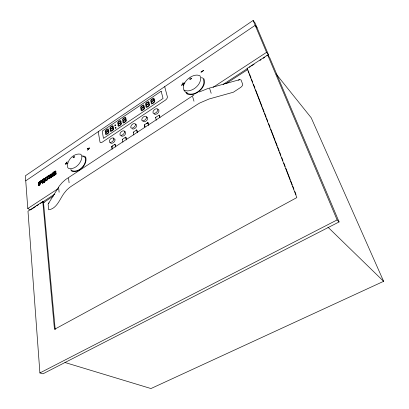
<?xml version="1.0" encoding="UTF-8"?>
<svg xmlns="http://www.w3.org/2000/svg" width="409" height="409" viewBox="0 0 409 409"><rect width="100%" height="100%" fill="white"/><g stroke="black" fill="none" stroke-linecap="round" stroke-linejoin="round"><path stroke-width="0.61" d="M45.041 179.127L45.338 180.303L44.387 181.949L42.546 182.981L40.905 182.092L39.622 183.283L39.944 183.477L40.062 184.766L38.783 185.614L38.456 185.425L38.502 182.685L40.823 180.921L41.437 181.059L39.494 182.209L39.167 182.02M38.328 183.258L38.64 183.764L38.313 183.575M56.013 173.753C51.851 178.559 51.708 171.356 55.527 171.034L55.869 171.468L55.527 171.034M55.895 172.721L55.46 172.322L53.973 173.288C53.62 172.307 55.103 171.315 55.834 171.601L55.547 171.223M53.937 172.956C53.937 173.058 56.442 171.576 55.363 171.54M39.913 183.089L39.586 182.9L40.297 182.45L40.619 182.639L39.913 183.089L40.005 182.342L41.447 181.075M41.12 180.875L39.678 182.148L39.586 182.9M44.647 178.891C36.713 181.202 45.297 186.105 44.714 178.932M44.525 181.376C40.527 185.671 41.565 177.47 44.642 179.745C43.011 185.517 39.791 179.924 44.775 179.566M53.052 175.957C52.025 175.052 53.651 176.202 51.958 176.351M47.919 176.407L48.093 176.821L47.889 176.141C47.807 175.916 43.369 179.316 45.281 178.293L46.069 178.181L45.742 177.987L45.977 180.41L46.304 180.604L47.5 179.807C47.715 177.169 46.539 175.548 47.173 179.612L47.5 179.807M44.75 181.008L44.918 180.579M41.815 181.351C41.928 180.246 43.978 179.439 43.661 178.953M40.946 182.383L41.34 182.291M193.876 95.011L65.629 179.505L62.168 182.608L59.341 185.993L48.109 204.106L48.661 209.776C56.759 208.887 59.913 198.825 64.131 193.196L66.687 190.052L69.489 187.583A34.76 21.11 -7.9 0 1 71.958 185.834L196.729 104.837A37.792 25.43 -19 0 1 199.96 102.904L208.999 99.019L233.386 92.214L240.921 87.25L242.404 85.67L242.747 84.499L241.049 79.929L239.613 79.668L207.818 88.554L199.357 91.959M53.359 173.048L52.904 173.053M52.684 175.89L53.027 176.054L50.445 177.061L50.133 174.643L51.248 173.897L51.57 174.096L51.861 176.299M55.517 172.629L54.003 173.672L54.474 174.704L54.003 173.672M48.339 203.702L49.065 202.828M53.282 196.054L43.523 202.68L55.22 329.613M55.844 172.818L54.325 173.871M41.324 182.526L39.944 183.477M38.998 182.639L38.671 182.45M52.981 176.121L51.145 177.261L50.685 176.852M55.777 172.884L55.414 172.721M266.913 55.885L268.514 54.842L255.068 22.991L253.125 20.45L25.378 175.793L27.786 208.513L30.455 209.935M25.747 180.819L255.175 25.317L257.118 27.853M48.19 175.936L49.397 175.129L49.719 175.323L50.01 178.13L48.799 178.938L48.477 178.743L48.19 175.936L48.518 176.131L49.719 175.323M45.609 178.488C43.691 179.505 48.129 176.11 48.216 176.335L47.889 176.141M51.57 174.096L51.013 174.469L50.69 174.27M55.849 171.233L54.755 171.964L54.433 171.765M47.311 177.342L48.093 176.821M38.456 185.425L39.734 184.571L39.622 183.283M45.977 180.41L47.173 179.612M48.477 178.743L49.683 177.935L49.397 175.129M52.873 174.878C53.906 177.383 58.697 171.463 54.152 174.51M112.143 149.265L111.626 146.422L114.975 144.213L115.706 146.713M122.899 142.194L122.342 139.351L125.747 137.107L126.391 139.045M133.84 135.006L133.237 132.168L136.698 129.883L137.49 132.393M144.832 127.127L144.311 124.863L147.833 122.542L148.656 125.052M156.269 120.266L155.573 117.434L159.152 115.072L160.011 117.587M112.889 146.018L111.933 146.647L111.626 146.422M125.077 137.981L126.049 137.342M146.621 123.779L148.124 122.787M27.786 208.513L57.7 188.948M213.14 87.281L266.556 52.347L253.125 20.45M51.646 176.151L52.521 175.645L53.032 176.034M42.781 201.571L27.986 211.218L39.903 372.947L43.006 373.795L339.087 221.944L269.633 57.49L267.675 55L247.072 68.426L296.852 197.583L54.474 329.347L42.781 201.571L44.106 202.312M30.977 209.592L35.685 206.53M36.728 205.845L38.819 204.485M40.425 203.442L54.847 194.045M223.115 84.418L247.69 68.41M249.291 67.367L250.359 66.672M251.428 65.977L254.096 64.233M259.971 60.409L261.039 59.709M263.176 58.318L264.776 57.275M225.921 83.722L247.834 69.464M55.297 174.183L55.788 173.569M43.661 202.317L43.978 202.256M40.297 182.45L40.905 182.092M39.903 372.947L337.118 219.93L339.087 221.944M276.085 73.932L311.203 117.772L383.622 281.32L150.962 388.55L64.98 362.502M55.782 172.521L55.087 172.956L54.765 172.756M238.309 80.144L239.613 79.668M51.989 176.34L51.539 176.1L51.248 173.897M53.661 175.568L53.001 175.216M52.965 175.783L52.649 175.589M113.671 138.769L114.965 139.101C115.624 141.223 113.012 143.738 110.9 143.288L110.425 142.623M44.975 179.086L44.029 178.835M82.148 155.936L84.75 156.289L85.757 157.235C87.751 164.336 79.254 173.201 72.076 171.402L71.11 170.42L70.798 169.474M50.91 177.312L50.414 176.985M201.197 77.761L202.455 77.93L203.861 78.763C207.752 86.713 194.28 98.032 186.852 93.83L186.075 92.46M158.017 109.627L158.866 109.975C159.73 112.23 156.371 115.282 154.234 114.096L154.04 113.702M146.795 117.081L147.618 117.439C148.447 119.663 145.159 122.71 143.053 121.509L142.864 121.11M135.752 124.413L136.555 124.776C137.352 126.969 134.132 130.021 132.051 128.799M124.893 131.626L125.67 132C126.437 134.157 123.283 137.209 121.233 135.967L121.064 135.568M83.451 156.504L85.287 157.659C87.148 164.306 79.198 172.603 72.48 170.916L71.575 170.006M38.339 183.973L38.666 184.162M38.354 184.224L38.681 184.413M38.364 184.377L38.691 184.566M39.095 185.001L39.422 185.19M38.446 182.797L38.804 182.925M38.4 182.92L38.748 183.048M38.38 182.976L38.686 183.227M38.349 183.094L38.676 183.283M39.678 183.927L40.005 184.116M38.313 183.421L38.64 183.61M39.734 184.571L40.062 184.766M39.75 182.066L40.123 182.209M39.678 182.148L40.036 182.302M39.617 182.256L39.99 182.363M39.596 182.296L39.913 182.526M40.358 182.792L40.68 182.981M39.571 182.394L39.888 182.639M39.561 182.501L39.883 182.792M38.829 182.286L39.218 182.424M38.768 182.342L39.095 182.537M38.635 182.496L38.957 182.685M41.713 181.806L42.04 181.995M42.618 182.337L43.318 182.746M41.335 181.703L42.071 182.158M42.424 182.368L43.185 182.813M41.319 181.831L41.646 182.025M41.774 182.041L42.659 182.562M42.725 182.675L43.047 182.864M40.522 181.478L40.849 181.673M41.314 181.954L41.641 182.143M41.902 182.22L42.418 182.521M42.592 182.716L42.919 182.91M41.319 182.071L41.718 182.562M42.464 182.751L42.792 182.941M40.031 181.427L40.358 181.622M41.335 182.179L41.662 182.368M42.337 182.777L42.664 182.966M42.107 182.792L42.546 182.981M41.007 182.322L42.321 182.976M39.934 181.898L40.302 182.051M40.869 182.445L41.232 182.608M39.54 181.754L40.21 182.128M40.828 182.475L41.156 182.665M42.086 180.64L42.413 180.829M43.789 181.647L44.116 181.836M41.795 180.584L42.342 180.947M43.686 181.739L44.264 182.071M41.708 180.727L42.28 181.059M43.584 181.826L44.131 182.189M41.626 180.87L42.224 181.172M43.477 181.913L44.003 182.302M41.851 181.095L42.173 181.284M43.364 181.99L43.691 182.179M41.554 181.018L42.132 181.397M43.257 182.061L43.865 182.404M40.946 180.86L42.096 181.504M43.15 182.123L43.732 182.506M40.823 180.921L41.447 181.207M41.744 181.417L42.071 181.611M43.037 182.184L43.364 182.373M40.701 180.998L41.365 181.31M41.728 181.519L42.05 181.714M42.93 182.235L43.594 182.593M40.931 181.202L41.294 181.366M41.713 181.622L42.035 181.908M42.72 182.312L43.456 182.675M42.582 179.653L43.139 180.001M44.474 180.727L45.021 181.121M42.71 179.899L43.037 180.093M44.428 180.819L44.949 181.238M42.454 179.776L42.776 179.965M42.331 179.899L42.935 180.19M44.545 181.167L44.872 181.361M42.51 180.098L42.838 180.287M44.463 181.284L44.791 181.478M42.209 180.032L42.74 180.395M44.198 181.182L44.699 181.596M42.096 180.164L42.654 180.502M44.131 181.274L44.458 181.463M44.06 181.361L44.607 181.708M41.989 180.303L42.567 180.609M43.988 181.443L44.509 181.821M41.887 180.441L42.485 180.717M43.891 181.545L44.213 181.739M44.065 181.754L44.387 181.949M44.152 179.239L44.878 179.694M45.062 179.699L45.384 179.894M43.523 179.009L43.85 179.203M43.937 179.239L44.407 179.423M44.591 179.571L44.944 179.848M45.056 179.832L45.384 180.021M43.778 179.27L44.182 179.444M45.041 179.97L45.363 180.159M43.39 179.076L44.003 179.495M45.016 180.113L45.338 180.303M43.252 179.152L43.896 179.536M44.98 180.257L45.302 180.451M43.114 179.239L43.789 179.582M43.354 179.444L43.681 179.633M44.929 180.41L45.256 180.604M42.981 179.331L43.574 179.694M44.596 180.389L45.2 180.758M42.843 179.433L43.461 179.761M44.555 180.507L44.883 180.701M42.71 179.541L43.354 179.837M44.821 180.686L45.143 180.875M42.919 179.725L43.247 179.919M44.509 180.635L45.087 180.998M44.785 178.222L45.113 178.416M44.985 178.488L45.327 178.672L44.806 178.411M44.494 178.835L45.118 179.188M46.575 180.011L46.902 180.205M44.32 178.81L44.734 179.014M44.862 179.065L45.297 179.439M44.131 178.82L44.55 179.004M45.01 179.346L45.333 179.536M45.036 179.454L45.363 179.648M43.794 178.902L44.116 179.096M45.056 179.571L45.379 179.766M47.081 178.401L47.408 178.595M49.08 178.339L49.402 178.534M46.989 177.194L47.311 177.388M49.683 177.935L50.01 178.13M50.307 176.264L50.629 176.458M51.324 176.826L51.646 177.02M51.181 176.903L51.503 177.102M51.038 176.974L51.36 177.174M50.823 177.066L51.222 177.235M50.68 177.107L51.074 177.286M50.133 174.643L50.455 174.837M52.219 175.839L52.848 176.233M51.422 175.527L51.749 175.722M52.464 176.08L52.787 176.274M52.02 175.967L52.342 176.161M52.158 176.264L51.483 175.87M50.21 175.364L50.532 175.563M51.907 176.453L52.229 176.652M50.23 175.558L50.552 175.752M50.256 175.809L50.578 176.003M53.548 175.303L53.922 175.471M52.904 175.001L53.272 175.308M53.374 175.369L53.819 175.527M51.365 175.016L51.687 175.216M52.761 173.493L53.083 173.692M52.751 173.62L53.073 173.82M52.746 173.743L53.068 173.943M54.336 174.827L54.663 175.026M52.787 174.311L53.109 174.505M53.937 175.078L54.259 175.272M53.932 172.782L54.254 172.981M53.932 172.874L54.254 173.068M53.231 172.639L53.891 172.572L53.569 172.373M53.155 172.71L53.513 172.869M53.119 172.751L53.441 172.951M53.037 172.849L53.4 172.997M52.965 172.951L53.323 173.099M52.873 173.104L53.196 173.304M54.039 173.881L54.361 174.081M54.06 173.989L54.382 174.183M52.797 173.314L53.109 173.559M54.08 174.091L54.402 174.29M54.765 174.546L55.087 174.745M55.419 172.342L55.88 172.552M55.333 172.388L55.88 172.762L55.287 172.414M55.327 172.787L55.69 172.956M53.957 172.092L54.591 172.491M54.111 172.424L54.509 172.552M54.039 172.501L54.397 172.659M55.721 173.544L56.13 173.81M53.978 172.588L54.351 172.71M53.957 172.634L54.264 172.889M54.801 173.14L55.123 173.339M55.506 173.646L56.161 174.029M55.322 171.57L55.644 171.77M54.878 171.872L55.2 172.071M184.024 90.103C191.392 93.804 203.35 83.646 200.037 75.864C191.872 71.498 175.88 87.056 187.388 93.354C194.71 97.091 206.657 86.994 203.314 79.249M122.342 139.351L122.644 139.587M133.237 132.168L133.538 132.404M144.311 124.863L144.607 125.103M155.573 117.434L155.865 117.685M327.936 227.159L383.622 281.32M247.072 68.426L247.583 69.029M266.556 52.347L268.514 54.842M186.903 92.495L187.388 93.354M267.675 55L337.118 219.93M248.268 70.793L248.958 72.582M249.413 73.768L251.019 77.935M251.479 79.121L252.629 82.097M253.544 84.479L254.925 88.047M255.61 89.832L262.036 106.488M262.496 107.674L264.102 111.841M264.562 113.032L266.167 117.194M266.627 118.385L267.772 121.355M268.693 123.738L270.068 127.306M270.758 129.091L275.119 140.394M275.579 141.58L277.184 145.747M277.645 146.938L279.25 151.1M279.705 152.291L280.855 155.267M281.77 157.644L282.921 160.619M283.836 162.997L285.216 166.565M285.901 168.35L290.262 179.653M290.722 180.844L292.328 185.006M292.788 186.197L293.938 189.173M294.853 191.55L296.004 194.526M209.684 88.676L211.187 93.293M192.603 96.58L193.994 101.217M164.694 86.647L167.46 97.107L166.831 98.794L165.466 100.103L101.56 142.618L100.583 142.7L100.021 142.204L98.226 131.693M159.152 115.072L159.72 117.337M147.833 122.542L148.493 125.374M144.74 125.67L144.996 126.805M136.698 129.883L137.189 132.153M125.747 137.107L126.32 139.944M114.975 144.213L115.507 147.051M112.035 147.214L112.245 148.349M68.518 178.109L69.101 182.777M58.605 187.583L59.121 192.24M81.958 156.417C81.82 162.721 75.205 170.047 68.62 168.452L67.72 167.537C66.043 160.865 73.814 152.726 80.558 154.203L81.493 155.093L81.958 156.417M73.078 157.404C74.878 159.352 75.22 153.799 73.078 157.404M153.769 99.673C151.039 103.814 149.924 99.09 153.579 98.927A5.353 3.364 -50.5 0 1 153.769 99.673M148.564 103.175C145.844 107.301 144.771 102.577 148.385 102.429A5.327 3.338 -50.9 0 1 148.564 103.175M154.285 101.447C151.371 105.89 150.2 100.701 154.07 100.583A6.432 4.049 -50.6 0 1 154.285 101.447M143.59 106.529C140.875 110.635 139.837 105.916 143.416 105.778A5.302 3.318 -51.3 0 1 143.59 106.529M149.07 104.955C146.161 109.372 145.031 104.188 148.861 104.085A6.401 4.024 -51 0 1 149.07 104.955M144.08 108.308C141.182 112.71 140.093 107.526 143.876 107.439A6.375 3.998 -51.4 0 1 144.08 108.308M154.3 99.3L153.881 100.128L154.433 100.052C155.987 101.953 153.038 103.533 151.504 103.993L151.013 102.633L151.483 101.744L151.003 101.795C149.566 99.949 152.429 98.559 153.85 98.058L154.3 99.3M125.415 118.774C122.726 122.812 121.821 118.109 125.261 118.022A5.22 3.236 -52.6 0 1 125.415 118.774M149.096 102.802L148.677 103.635L149.224 103.559C150.752 105.456 147.838 107.025 146.304 107.485L145.829 106.12L146.299 105.236L145.824 105.282C144.413 103.441 147.24 102.061 148.656 101.565L149.096 102.802M120.517 122.071C117.838 126.095 116.964 121.396 120.369 121.32A5.199 3.211 -53 0 1 120.517 122.071M125.854 120.553C122.981 124.888 122.035 119.725 125.675 119.684A6.273 3.896 -52.7 0 1 125.854 120.553M144.116 106.156L143.697 106.984L144.239 106.913C145.742 108.809 142.864 110.369 141.335 110.824L140.865 109.459L141.335 108.574L140.865 108.62C139.479 106.785 142.271 105.41 143.692 104.914L144.116 106.156M120.946 123.855C118.078 128.17 117.173 123.012 120.773 122.986A6.247 3.87 -53.1 0 1 120.946 123.855M112.751 127.301C110.082 131.299 109.264 126.606 112.608 126.55A5.169 3.175 -53.5 0 1 112.751 127.301M108.037 130.476C105.374 134.459 104.586 129.771 107.899 129.725A5.148 3.154 -53.8 0 1 108.037 130.476M113.155 129.091C110.302 133.375 109.459 128.221 112.991 128.216A6.212 3.824 -53.6 0 1 113.155 129.091M108.431 132.265C105.583 136.529 104.77 131.386 108.273 131.396A6.186 3.799 -54 0 1 108.431 132.265M125.926 118.411L125.512 119.229L126.033 119.167C127.439 121.049 124.689 122.582 123.17 123.022L122.746 121.652L123.211 120.778C120.962 120.134 124.014 117.01 125.537 117.163L125.926 118.411M121.028 121.713L120.614 122.526L121.13 122.465C122.511 124.341 119.796 125.87 118.278 126.304L117.864 124.934L118.329 124.065C116.11 123.411 119.131 120.307 120.65 120.461L121.028 121.713M113.252 126.948L112.838 127.761L113.349 127.705C114.694 129.571 112.03 131.09 110.517 131.519L110.118 130.144L110.583 129.28C108.405 128.615 111.386 125.548 112.889 125.696L113.252 126.948M108.533 130.128L108.119 130.936L108.625 130.88C109.949 132.746 107.316 134.259 105.803 134.684L105.42 133.308L105.885 132.444C103.733 131.77 106.688 128.723 108.18 128.876L108.533 130.128M191.524 78.323C189.249 82.26 188.999 76.56 191.524 78.323M157.93 109.863C157.516 111.805 155.088 114.203 153.068 113.094C152.225 110.834 155.558 107.797 157.705 108.958L157.93 109.863M146.652 117.352C146.238 119.254 143.85 121.657 141.867 120.532C141.064 118.303 144.326 115.266 146.442 116.447L146.652 117.352M135.563 124.719C135.154 126.585 132.797 128.993 130.854 127.843C130.082 125.65 133.273 122.613 135.364 123.815L135.563 124.719M124.648 131.964C124.249 133.794 121.923 136.212 120.021 135.042C119.28 132.874 122.409 129.837 124.464 131.059L124.648 131.964M113.917 139.091C113.477 140.88 111.631 142.813 109.673 142.388L109.361 142.117C108.722 139.99 111.32 137.49 113.431 137.92L113.917 139.091M67.137 161.954L65.225 164.265L67.352 163.677L67.316 163.406L65.67 163.871L67.137 161.954M89.494 148.012L87.506 150.19L89.009 148.237L87.286 148.738L87.245 148.472L89.494 148.012M115.517 125.507L114.868 125.941L114.719 125.144A1.212 0.746 -53.1 0 1 115.364 124.709L115.517 125.507M115.998 128.007L115.348 128.446L115.2 127.644A1.217 0.752 -53.2 0 1 115.839 127.209L115.998 128.007M161.166 91.227L102.209 131.095L103.472 138.375L163.053 98.462L161.166 91.227M183.038 82.899L182.572 83.216L182.843 84.152L181.417 85.108L181.504 85.404L182.93 84.448L183.206 85.389L183.677 85.072L183.401 84.131L184.827 83.175L184.74 82.879L183.314 83.835L183.038 82.899M203.416 70.333L200.962 71.979L201.07 72.311L203.524 70.665L203.416 70.333"/></g></svg>
